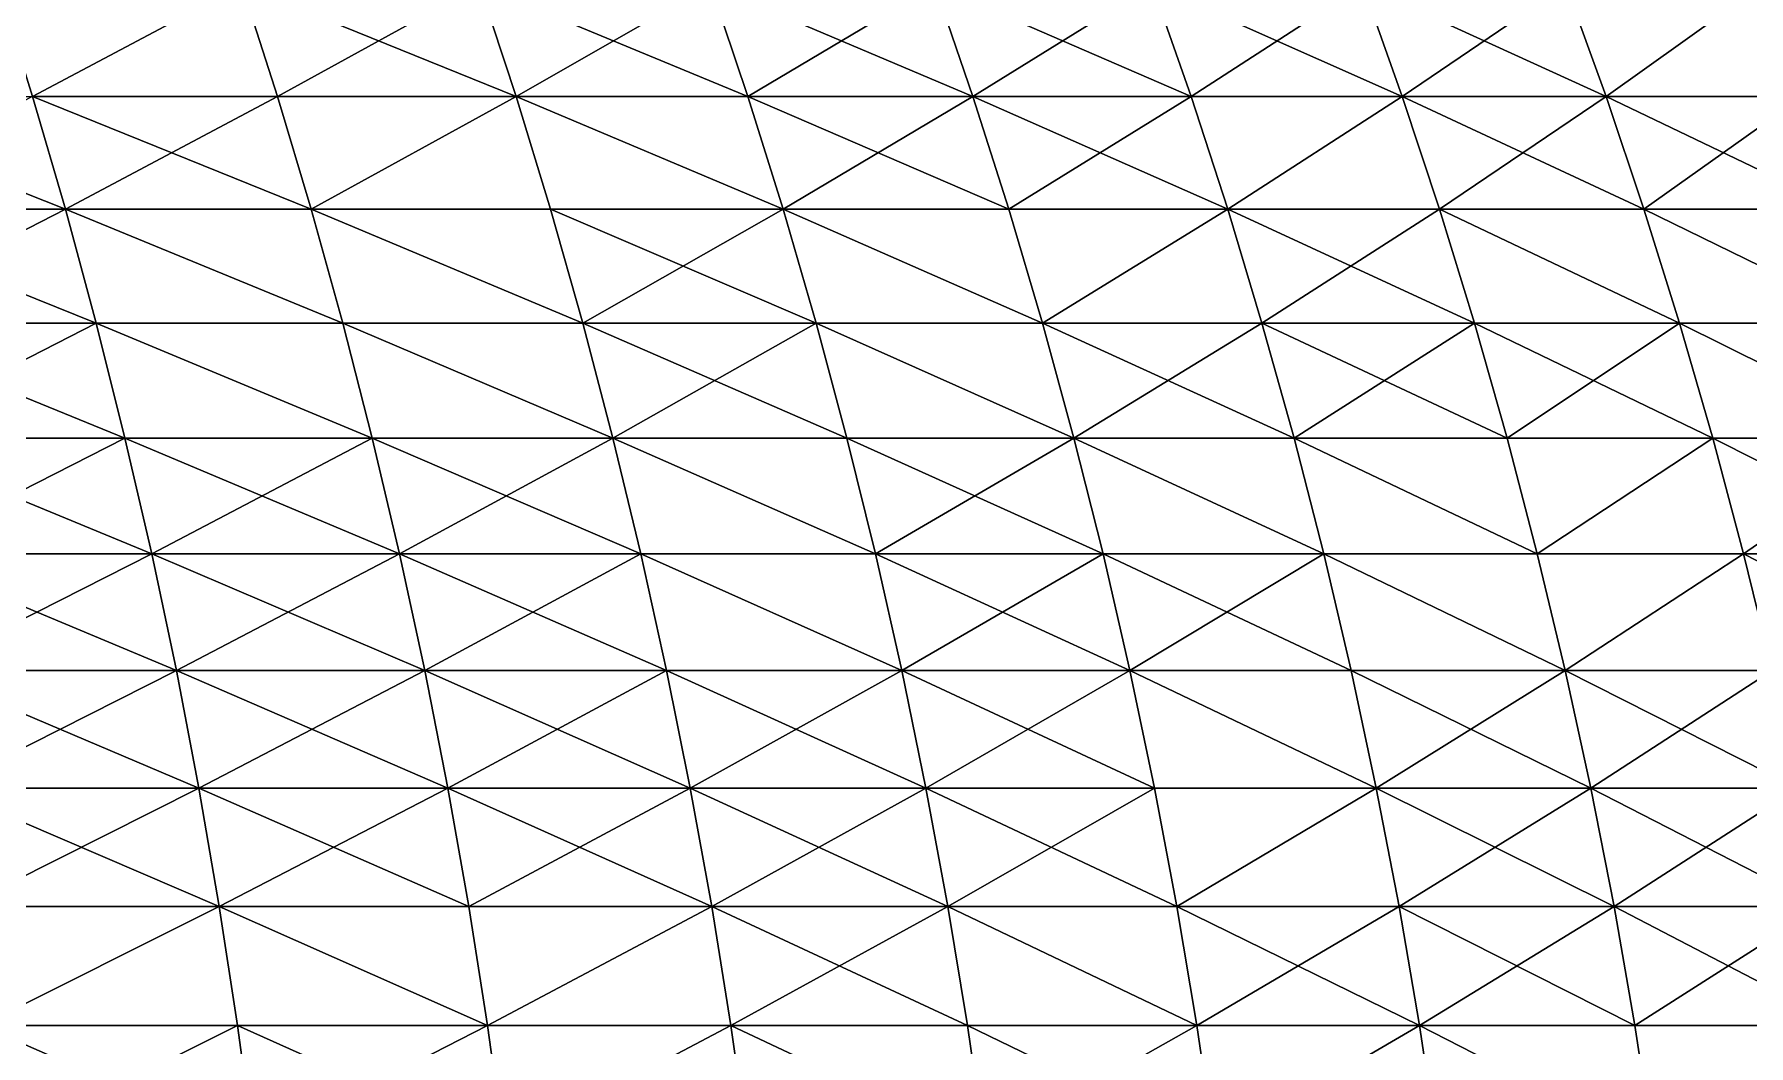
# Model space of a CAD drawing. Header units: millimetres. Extents: x -3250 to 6200, y -3250 to 3250.
# Drawn here: x 5473.4 to 5754.5, y 155.2 to 321 of the extents above; entities that cross this region are included whole.
import ezdxf

# ---------------------------------------------------------------- set-up
doc = ezdxf.new("R2010")
doc.units = ezdxf.units.MM
doc.header["$MEASUREMENT"] = 0
doc.layers.add('MESH_3D', color=2, linetype='CONTINUOUS')

msp = doc.modelspace()

# ---------------------------------------------------------------- linework, layer by layer
at = {"layer": 'MESH_3D'}
for points in [[(5467.4, 329.03, 1173.66), (5507.43, 329.03, 1215.74), (5473.11, 310.75, 1168.09)], [(5507.43, 329.03, 25484.26), (5467.4, 329.03, 25526.34), (5473.11, 310.75, 25531.91)], [(5473.11, 310.75, 1168.09), (5507.43, 329.03, 1215.74), (5513.27, 310.75, 1210.31)], [(5507.43, 329.03, 25484.26), (5473.11, 310.75, 25531.91), (5513.27, 310.75, 25489.69)], [(5507.43, 329.03, 1215.74), (5546.39, 329.03, 1258.8), (5552.37, 310.75, 1253.52)], [(5507.43, 329.03, 1215.74), (5552.37, 310.75, 1253.52), (5513.27, 310.75, 1210.31)], [(5546.39, 329.03, 25441.2), (5507.43, 329.03, 25484.26), (5513.27, 310.75, 25489.69)], [(5546.39, 329.03, 25441.2), (5513.27, 310.75, 25489.69), (5552.37, 310.75, 25446.48)], [(5546.39, 329.03, 1258.8), (5584.27, 329.03, 1302.82), (5590.38, 310.75, 1297.69)], [(5546.39, 329.03, 1258.8), (5590.38, 310.75, 1297.69), (5552.37, 310.75, 1253.52)], [(5584.27, 329.03, 25397.18), (5546.39, 329.03, 25441.2), (5552.37, 310.75, 25446.48)], [(5584.27, 329.03, 25397.18), (5552.37, 310.75, 25446.48), (5590.38, 310.75, 25402.31)], [(5584.27, 329.03, 1302.82), (5621.05, 329.03, 1347.76), (5627.28, 310.75, 1342.79)], [(5584.27, 329.03, 1302.82), (5627.28, 310.75, 1342.79), (5590.38, 310.75, 1297.69)], [(5621.05, 329.03, 25352.24), (5584.27, 329.03, 25397.18), (5590.38, 310.75, 25402.31)], [(5621.05, 329.03, 25352.24), (5590.38, 310.75, 25402.31), (5627.28, 310.75, 25357.21)], [(5621.05, 329.03, 1347.76), (5663.04, 310.75, 1388.8), (5627.28, 310.75, 1342.79)], [(5621.05, 329.03, 1347.76), (5656.68, 329.03, 1393.62), (5663.04, 310.75, 1388.8)], [(5656.68, 329.03, 25306.38), (5621.05, 329.03, 25352.24), (5627.28, 310.75, 25357.21)], [(5656.68, 329.03, 25306.38), (5627.28, 310.75, 25357.21), (5663.04, 310.75, 25311.2)], [(5656.68, 329.03, 1393.62), (5691.17, 329.03, 1440.34), (5697.65, 310.75, 1435.69)], [(5656.68, 329.03, 1393.62), (5697.65, 310.75, 1435.69), (5663.04, 310.75, 1388.8)], [(5691.17, 329.03, 25259.66), (5656.68, 329.03, 25306.38), (5663.04, 310.75, 25311.2)], [(5691.17, 329.03, 25259.66), (5663.04, 310.75, 25311.2), (5697.65, 310.75, 25264.31)], [(5691.17, 329.03, 1440.34), (5731.07, 310.75, 1483.42), (5697.65, 310.75, 1435.69)], [(5691.17, 329.03, 1440.34), (5724.48, 329.03, 1487.91), (5731.07, 310.75, 1483.42)], [(5724.48, 329.03, 25212.09), (5691.17, 329.03, 25259.66), (5697.65, 310.75, 25264.31)], [(5724.48, 329.03, 25212.09), (5697.65, 310.75, 25264.31), (5731.07, 310.75, 25216.58)], [(5724.48, 329.03, 1487.91), (5756.59, 329.03, 1536.3), (5731.07, 310.75, 1483.42)], [(5756.59, 329.03, 25163.7), (5724.48, 329.03, 25212.09), (5731.07, 310.75, 25216.58)], [(5731.07, 310.75, 1483.42), (5756.59, 329.03, 1536.3), (5763.29, 310.75, 1531.97)], [(5756.59, 329.03, 25163.7), (5731.07, 310.75, 25216.58), (5763.29, 310.75, 25168.03)], [(5431.91, 310.75, 1126.89), (5473.11, 310.75, 1168.09), (5478.49, 292.27, 1162.84)], [(5431.91, 310.75, 1126.89), (5478.49, 292.27, 1162.84), (5437.16, 292.27, 1121.51)], [(5473.11, 310.75, 25531.91), (5437.16, 292.27, 25578.49), (5478.49, 292.27, 25537.16)], [(5473.11, 310.75, 1168.09), (5518.79, 292.27, 1205.2), (5478.49, 292.27, 1162.84)], [(5473.11, 310.75, 1168.09), (5513.27, 310.75, 1210.31), (5518.79, 292.27, 1205.2)], [(5513.27, 310.75, 25489.69), (5473.11, 310.75, 25531.91), (5478.49, 292.27, 25537.16)], [(5513.27, 310.75, 25489.69), (5478.49, 292.27, 25537.16), (5518.79, 292.27, 25494.8)], [(5513.27, 310.75, 1210.31), (5552.37, 310.75, 1253.52), (5518.79, 292.27, 1205.2)], [(5552.37, 310.75, 25446.48), (5513.27, 310.75, 25489.69), (5518.79, 292.27, 25494.8)], [(5518.79, 292.27, 1205.2), (5552.37, 310.75, 1253.52), (5558.01, 292.27, 1248.55)], [(5552.37, 310.75, 25446.48), (5518.79, 292.27, 25494.8), (5558.01, 292.27, 25451.45)], [(5552.37, 310.75, 1253.52), (5596.14, 292.27, 1292.86), (5558.01, 292.27, 1248.55)], [(5552.37, 310.75, 1253.52), (5590.38, 310.75, 1297.69), (5596.14, 292.27, 1292.86)], [(5596.14, 292.27, 25407.14), (5552.37, 310.75, 25446.48), (5558.01, 292.27, 25451.45)], [(5590.38, 310.75, 25402.31), (5552.37, 310.75, 25446.48), (5596.14, 292.27, 25407.14)], [(5590.38, 310.75, 1297.69), (5627.28, 310.75, 1342.79), (5633.16, 292.27, 1338.1)], [(5590.38, 310.75, 1297.69), (5633.16, 292.27, 1338.1), (5596.14, 292.27, 1292.86)], [(5627.28, 310.75, 25357.21), (5590.38, 310.75, 25402.31), (5596.14, 292.27, 25407.14)], [(5627.28, 310.75, 25357.21), (5596.14, 292.27, 25407.14), (5633.16, 292.27, 25361.9)], [(5627.28, 310.75, 1342.79), (5669.04, 292.27, 1384.26), (5633.16, 292.27, 1338.1)], [(5627.28, 310.75, 1342.79), (5663.04, 310.75, 1388.8), (5669.04, 292.27, 1384.26)], [(5663.04, 310.75, 25311.2), (5627.28, 310.75, 25357.21), (5633.16, 292.27, 25361.9)], [(5663.04, 310.75, 25311.2), (5633.16, 292.27, 25361.9), (5669.04, 292.27, 25315.74)], [(5663.04, 310.75, 1388.8), (5697.65, 310.75, 1435.69), (5669.04, 292.27, 1384.26)], [(5697.65, 310.75, 25264.31), (5663.04, 310.75, 25311.2), (5669.04, 292.27, 25315.74)], [(5669.04, 292.27, 1384.26), (5697.65, 310.75, 1435.69), (5703.75, 292.27, 1431.3)], [(5697.65, 310.75, 25264.31), (5669.04, 292.27, 25315.74), (5703.75, 292.27, 25268.7)], [(5697.65, 310.75, 1435.69), (5737.28, 292.27, 1479.18), (5703.75, 292.27, 1431.3)], [(5697.65, 310.75, 1435.69), (5731.07, 310.75, 1483.42), (5737.28, 292.27, 1479.18)], [(5731.07, 310.75, 25216.58), (5697.65, 310.75, 25264.31), (5703.75, 292.27, 25268.7)], [(5731.07, 310.75, 25216.58), (5703.75, 292.27, 25268.7), (5737.28, 292.27, 25220.82)], [(5731.07, 310.75, 1483.42), (5769.61, 292.27, 1527.89), (5737.28, 292.27, 1479.18)], [(5731.07, 310.75, 1483.42), (5763.29, 310.75, 1531.97), (5769.61, 292.27, 1527.89)], [(5763.29, 310.75, 25168.03), (5731.07, 310.75, 25216.58), (5737.28, 292.27, 25220.82)], [(5763.29, 310.75, 25168.03), (5737.28, 292.27, 25220.82), (5769.61, 292.27, 25172.11)], [(5437.16, 292.27, 1121.51), (5478.49, 292.27, 1162.84), (5483.54, 273.62, 1157.92)], [(5437.16, 292.27, 1121.51), (5483.54, 273.62, 1157.92), (5442.08, 273.62, 1116.46)], [(5478.49, 292.27, 25537.16), (5437.16, 292.27, 25578.49), (5442.08, 273.62, 25583.54)], [(5478.49, 292.27, 25537.16), (5442.08, 273.62, 25583.54), (5483.54, 273.62, 25542.08)], [(5478.49, 292.27, 1162.84), (5518.79, 292.27, 1205.2), (5523.96, 273.62, 1200.4)], [(5478.49, 292.27, 1162.84), (5523.96, 273.62, 1200.4), (5483.54, 273.62, 1157.92)], [(5523.96, 273.62, 25499.6), (5478.49, 292.27, 25537.16), (5483.54, 273.62, 25542.08)], [(5518.79, 292.27, 25494.8), (5478.49, 292.27, 25537.16), (5523.96, 273.62, 25499.6)], [(5518.79, 292.27, 1205.2), (5563.3, 273.62, 1243.88), (5523.96, 273.62, 1200.4)], [(5518.79, 292.27, 1205.2), (5558.01, 292.27, 1248.55), (5563.3, 273.62, 1243.88)], [(5563.3, 273.62, 25456.12), (5518.79, 292.27, 25494.8), (5523.96, 273.62, 25499.6)], [(5558.01, 292.27, 25451.45), (5518.79, 292.27, 25494.8), (5563.3, 273.62, 25456.12)], [(5558.01, 292.27, 1248.55), (5601.55, 273.62, 1288.32), (5563.3, 273.62, 1243.88)], [(5558.01, 292.27, 1248.55), (5596.14, 292.27, 1292.86), (5601.55, 273.62, 1288.32)], [(5596.14, 292.27, 25407.14), (5558.01, 292.27, 25451.45), (5563.3, 273.62, 25456.12)], [(5596.14, 292.27, 25407.14), (5563.3, 273.62, 25456.12), (5601.55, 273.62, 25411.68)], [(5596.14, 292.27, 1292.86), (5633.16, 292.27, 1338.1), (5638.68, 273.62, 1333.71)], [(5596.14, 292.27, 1292.86), (5638.68, 273.62, 1333.71), (5601.55, 273.62, 1288.32)], [(5638.68, 273.62, 25366.29), (5596.14, 292.27, 25407.14), (5601.55, 273.62, 25411.68)], [(5633.16, 292.27, 25361.9), (5596.14, 292.27, 25407.14), (5638.68, 273.62, 25366.29)], [(5633.16, 292.27, 1338.1), (5669.04, 292.27, 1384.26), (5638.68, 273.62, 1333.71)], [(5669.04, 292.27, 25315.74), (5633.16, 292.27, 25361.9), (5638.68, 273.62, 25366.29)], [(5638.68, 273.62, 1333.71), (5669.04, 292.27, 1384.26), (5674.66, 273.62, 1380)], [(5669.04, 292.27, 25315.74), (5638.68, 273.62, 25366.29), (5674.66, 273.62, 25320)], [(5669.04, 292.27, 1384.26), (5703.75, 292.27, 1431.3), (5709.48, 273.62, 1427.18)], [(5669.04, 292.27, 1384.26), (5709.48, 273.62, 1427.18), (5674.66, 273.62, 1380)], [(5703.75, 292.27, 25268.7), (5669.04, 292.27, 25315.74), (5674.66, 273.62, 25320)], [(5703.75, 292.27, 25268.7), (5674.66, 273.62, 25320), (5709.48, 273.62, 25272.82)], [(5703.75, 292.27, 1431.3), (5743.11, 273.62, 1475.21), (5709.48, 273.62, 1427.18)], [(5703.75, 292.27, 1431.3), (5737.28, 292.27, 1479.18), (5743.11, 273.62, 1475.21)], [(5743.11, 273.62, 25224.79), (5703.75, 292.27, 25268.7), (5709.48, 273.62, 25272.82)], [(5737.28, 292.27, 25220.82), (5703.75, 292.27, 25268.7), (5743.11, 273.62, 25224.79)], [(5737.28, 292.27, 1479.18), (5769.61, 292.27, 1527.89), (5775.53, 273.62, 1524.06)], [(5737.28, 292.27, 1479.18), (5775.53, 273.62, 1524.06), (5743.11, 273.62, 1475.21)], [(5775.53, 273.62, 25175.94), (5737.28, 292.27, 25220.82), (5743.11, 273.62, 25224.79)], [(5769.61, 292.27, 25172.11), (5737.28, 292.27, 25220.82), (5775.53, 273.62, 25175.94)], [(5442.08, 273.62, 1116.46), (5483.54, 273.62, 1157.92), (5488.26, 254.79, 1153.32)], [(5442.08, 273.62, 1116.46), (5488.26, 254.79, 1153.32), (5446.68, 254.79, 1111.74)], [(5483.54, 273.62, 25542.08), (5442.08, 273.62, 25583.54), (5446.68, 254.79, 25588.26)], [(5483.54, 273.62, 25542.08), (5446.68, 254.79, 25588.26), (5488.26, 254.79, 25546.68)], [(5483.54, 273.62, 1157.92), (5528.79, 254.79, 1195.92), (5488.26, 254.79, 1153.32)], [(5483.54, 273.62, 1157.92), (5523.96, 273.62, 1200.4), (5528.79, 254.79, 1195.92)], [(5528.79, 254.79, 25504.08), (5483.54, 273.62, 25542.08), (5488.26, 254.79, 25546.68)], [(5523.96, 273.62, 25499.6), (5483.54, 273.62, 25542.08), (5528.79, 254.79, 25504.08)], [(5523.96, 273.62, 1200.4), (5563.3, 273.62, 1243.88), (5568.24, 254.79, 1239.52)], [(5523.96, 273.62, 1200.4), (5568.24, 254.79, 1239.52), (5528.79, 254.79, 1195.92)], [(5568.24, 254.79, 25460.48), (5523.96, 273.62, 25499.6), (5528.79, 254.79, 25504.08)], [(5563.3, 273.62, 25456.12), (5523.96, 273.62, 25499.6), (5568.24, 254.79, 25460.48)], [(5563.3, 273.62, 1243.88), (5606.59, 254.79, 1284.09), (5568.24, 254.79, 1239.52)], [(5563.3, 273.62, 1243.88), (5601.55, 273.62, 1288.32), (5606.59, 254.79, 1284.09)], [(5601.55, 273.62, 25411.68), (5563.3, 273.62, 25456.12), (5568.24, 254.79, 25460.48)], [(5601.55, 273.62, 25411.68), (5568.24, 254.79, 25460.48), (5606.59, 254.79, 25415.91)], [(5601.55, 273.62, 1288.32), (5638.68, 273.62, 1333.71), (5643.83, 254.79, 1329.6)], [(5601.55, 273.62, 1288.32), (5643.83, 254.79, 1329.6), (5606.59, 254.79, 1284.09)], [(5643.83, 254.79, 25370.4), (5601.55, 273.62, 25411.68), (5606.59, 254.79, 25415.91)], [(5638.68, 273.62, 25366.29), (5601.55, 273.62, 25411.68), (5643.83, 254.79, 25370.4)], [(5638.68, 273.62, 1333.71), (5674.66, 273.62, 1380), (5679.91, 254.79, 1376.02)], [(5638.68, 273.62, 1333.71), (5679.91, 254.79, 1376.02), (5643.83, 254.79, 1329.6)], [(5674.66, 273.62, 25320), (5638.68, 273.62, 25366.29), (5643.83, 254.79, 25370.4)], [(5674.66, 273.62, 25320), (5643.83, 254.79, 25370.4), (5679.91, 254.79, 25323.98)], [(5674.66, 273.62, 1380), (5714.83, 254.79, 1423.33), (5679.91, 254.79, 1376.02)], [(5674.66, 273.62, 1380), (5709.48, 273.62, 1427.18), (5714.83, 254.79, 1423.33)], [(5709.48, 273.62, 25272.82), (5674.66, 273.62, 25320), (5679.91, 254.79, 25323.98)], [(5709.48, 273.62, 25272.82), (5679.91, 254.79, 25323.98), (5714.83, 254.79, 25276.67)], [(5709.48, 273.62, 1427.18), (5748.55, 254.79, 1471.5), (5714.83, 254.79, 1423.33)], [(5709.48, 273.62, 1427.18), (5743.11, 273.62, 1475.21), (5748.55, 254.79, 1471.5)], [(5743.11, 273.62, 25224.79), (5709.48, 273.62, 25272.82), (5714.83, 254.79, 25276.67)], [(5743.11, 273.62, 25224.79), (5714.83, 254.79, 25276.67), (5748.55, 254.79, 25228.5)], [(5743.11, 273.62, 1475.21), (5781.07, 254.79, 1520.49), (5748.55, 254.79, 1471.5)], [(5743.11, 273.62, 1475.21), (5775.53, 273.62, 1524.06), (5781.07, 254.79, 1520.49)], [(5781.07, 254.79, 25179.51), (5743.11, 273.62, 25224.79), (5748.55, 254.79, 25228.5)], [(5775.53, 273.62, 25175.94), (5743.11, 273.62, 25224.79), (5781.07, 254.79, 25179.51)], [(5446.68, 254.79, 1111.74), (5492.64, 235.8, 1149.05), (5450.95, 235.8, 1107.36)], [(5446.68, 254.79, 1111.74), (5488.26, 254.79, 1153.32), (5492.64, 235.8, 1149.05)], [(5488.26, 254.79, 25546.68), (5446.68, 254.79, 25588.26), (5450.95, 235.8, 25592.64)], [(5488.26, 254.79, 25546.68), (5450.95, 235.8, 25592.64), (5492.64, 235.8, 25550.95)], [(5488.26, 254.79, 1153.32), (5533.27, 235.8, 1191.76), (5492.64, 235.8, 1149.05)], [(5488.26, 254.79, 1153.32), (5528.79, 254.79, 1195.92), (5533.27, 235.8, 1191.76)], [(5528.79, 254.79, 25504.08), (5488.26, 254.79, 25546.68), (5492.64, 235.8, 25550.95)], [(5528.79, 254.79, 25504.08), (5492.64, 235.8, 25550.95), (5533.27, 235.8, 25508.24)], [(5528.79, 254.79, 1195.92), (5572.83, 235.8, 1235.47), (5533.27, 235.8, 1191.76)], [(5528.79, 254.79, 1195.92), (5568.24, 254.79, 1239.52), (5572.83, 235.8, 1235.47)], [(5568.24, 254.79, 25460.48), (5528.79, 254.79, 25504.08), (5533.27, 235.8, 25508.24)], [(5568.24, 254.79, 25460.48), (5533.27, 235.8, 25508.24), (5572.83, 235.8, 25464.53)], [(5568.24, 254.79, 1239.52), (5606.59, 254.79, 1284.09), (5611.28, 235.8, 1280.16)], [(5568.24, 254.79, 1239.52), (5611.28, 235.8, 1280.16), (5572.83, 235.8, 1235.47)], [(5611.28, 235.8, 25419.84), (5568.24, 254.79, 25460.48), (5572.83, 235.8, 25464.53)], [(5606.59, 254.79, 25415.91), (5568.24, 254.79, 25460.48), (5611.28, 235.8, 25419.84)], [(5606.59, 254.79, 1284.09), (5648.61, 235.8, 1325.78), (5611.28, 235.8, 1280.16)], [(5606.59, 254.79, 1284.09), (5643.83, 254.79, 1329.6), (5648.61, 235.8, 1325.78)], [(5643.83, 254.79, 25370.4), (5606.59, 254.79, 25415.91), (5611.28, 235.8, 25419.84)], [(5643.83, 254.79, 25370.4), (5611.28, 235.8, 25419.84), (5648.61, 235.8, 25374.22)], [(5643.83, 254.79, 1329.6), (5684.79, 235.8, 1372.33), (5648.61, 235.8, 1325.78)], [(5643.83, 254.79, 1329.6), (5679.91, 254.79, 1376.02), (5684.79, 235.8, 1372.33)], [(5684.79, 235.8, 25327.67), (5643.83, 254.79, 25370.4), (5648.61, 235.8, 25374.22)], [(5679.91, 254.79, 25323.98), (5643.83, 254.79, 25370.4), (5684.79, 235.8, 25327.67)], [(5679.91, 254.79, 1376.02), (5714.83, 254.79, 1423.33), (5719.79, 235.8, 1419.76)], [(5679.91, 254.79, 1376.02), (5719.79, 235.8, 1419.76), (5684.79, 235.8, 1372.33)], [(5719.79, 235.8, 25280.24), (5679.91, 254.79, 25323.98), (5684.79, 235.8, 25327.67)], [(5714.83, 254.79, 25276.67), (5679.91, 254.79, 25323.98), (5719.79, 235.8, 25280.24)], [(5714.83, 254.79, 1423.33), (5748.55, 254.79, 1471.5), (5719.79, 235.8, 1419.76)], [(5748.55, 254.79, 25228.5), (5714.83, 254.79, 25276.67), (5719.79, 235.8, 25280.24)], [(5719.79, 235.8, 1419.76), (5748.55, 254.79, 1471.5), (5753.61, 235.8, 1468.05)], [(5748.55, 254.79, 25228.5), (5719.79, 235.8, 25280.24), (5753.61, 235.8, 25231.95)], [(5748.55, 254.79, 1471.5), (5781.07, 254.79, 1520.49), (5786.21, 235.8, 1517.17)], [(5748.55, 254.79, 1471.5), (5786.21, 235.8, 1517.17), (5753.61, 235.8, 1468.05)], [(5781.07, 254.79, 25179.51), (5748.55, 254.79, 25228.5), (5753.61, 235.8, 25231.95)], [(5781.07, 254.79, 25179.51), (5753.61, 235.8, 25231.95), (5786.21, 235.8, 25182.83)], [(5450.95, 235.8, 1107.36), (5496.68, 216.67, 1145.11), (5454.89, 216.67, 1103.32)], [(5450.95, 235.8, 1107.36), (5492.64, 235.8, 1149.05), (5496.68, 216.67, 1145.11)], [(5492.64, 235.8, 25550.95), (5450.95, 235.8, 25592.64), (5454.89, 216.67, 25596.68)], [(5492.64, 235.8, 25550.95), (5454.89, 216.67, 25596.68), (5496.68, 216.67, 25554.89)], [(5492.64, 235.8, 1149.05), (5537.41, 216.67, 1187.92), (5496.68, 216.67, 1145.11)], [(5492.64, 235.8, 1149.05), (5533.27, 235.8, 1191.76), (5537.41, 216.67, 1187.92)], [(5533.27, 235.8, 25508.24), (5492.64, 235.8, 25550.95), (5496.68, 216.67, 25554.89)], [(5533.27, 235.8, 25508.24), (5496.68, 216.67, 25554.89), (5537.41, 216.67, 25512.08)], [(5533.27, 235.8, 1191.76), (5572.83, 235.8, 1235.47), (5577.06, 216.67, 1231.74)], [(5533.27, 235.8, 1191.76), (5577.06, 216.67, 1231.74), (5537.41, 216.67, 1187.92)], [(5572.83, 235.8, 25464.53), (5533.27, 235.8, 25508.24), (5537.41, 216.67, 25512.08)], [(5572.83, 235.8, 25464.53), (5537.41, 216.67, 25512.08), (5577.06, 216.67, 25468.26)], [(5572.83, 235.8, 1235.47), (5615.6, 216.67, 1276.53), (5577.06, 216.67, 1231.74)], [(5572.83, 235.8, 1235.47), (5611.28, 235.8, 1280.16), (5615.6, 216.67, 1276.53)], [(5615.6, 216.67, 25423.47), (5572.83, 235.8, 25464.53), (5577.06, 216.67, 25468.26)], [(5611.28, 235.8, 25419.84), (5572.83, 235.8, 25464.53), (5615.6, 216.67, 25423.47)], [(5611.28, 235.8, 1280.16), (5653.02, 216.67, 1322.27), (5615.6, 216.67, 1276.53)], [(5611.28, 235.8, 1280.16), (5648.61, 235.8, 1325.78), (5653.02, 216.67, 1322.27)], [(5648.61, 235.8, 25374.22), (5611.28, 235.8, 25419.84), (5615.6, 216.67, 25423.47)], [(5648.61, 235.8, 25374.22), (5615.6, 216.67, 25423.47), (5653.02, 216.67, 25377.73)], [(5648.61, 235.8, 1325.78), (5689.28, 216.67, 1368.92), (5653.02, 216.67, 1322.27)], [(5648.61, 235.8, 1325.78), (5684.79, 235.8, 1372.33), (5689.28, 216.67, 1368.92)], [(5684.79, 235.8, 25327.67), (5648.61, 235.8, 25374.22), (5653.02, 216.67, 25377.73)], [(5684.79, 235.8, 25327.67), (5653.02, 216.67, 25377.73), (5689.28, 216.67, 25331.08)], [(5684.79, 235.8, 1372.33), (5719.79, 235.8, 1419.76), (5724.37, 216.67, 1416.47)], [(5684.79, 235.8, 1372.33), (5724.37, 216.67, 1416.47), (5689.28, 216.67, 1368.92)], [(5724.37, 216.67, 25283.53), (5684.79, 235.8, 25327.67), (5689.28, 216.67, 25331.08)], [(5719.79, 235.8, 25280.24), (5684.79, 235.8, 25327.67), (5724.37, 216.67, 25283.53)], [(5719.79, 235.8, 1419.76), (5753.61, 235.8, 1468.05), (5724.37, 216.67, 1416.47)], [(5753.61, 235.8, 25231.95), (5719.79, 235.8, 25280.24), (5724.37, 216.67, 25283.53)], [(5724.37, 216.67, 1416.47), (5753.61, 235.8, 1468.05), (5758.27, 216.67, 1464.88)], [(5753.61, 235.8, 25231.95), (5724.37, 216.67, 25283.53), (5758.27, 216.67, 25235.12)], [(5753.61, 235.8, 1468.05), (5790.94, 216.67, 1514.11), (5758.27, 216.67, 1464.88)], [(5753.61, 235.8, 1468.05), (5786.21, 235.8, 1517.17), (5790.94, 216.67, 1514.11)], [(5786.21, 235.8, 25182.83), (5753.61, 235.8, 25231.95), (5758.27, 216.67, 25235.12)], [(5454.89, 216.67, 1103.32), (5496.68, 216.67, 1145.11), (5500.37, 197.41, 1141.5)], [(5454.89, 216.67, 1103.32), (5500.37, 197.41, 1141.5), (5458.5, 197.41, 1099.63)], [(5496.68, 216.67, 25554.89), (5454.89, 216.67, 25596.68), (5458.5, 197.41, 25600.37)], [(5496.68, 216.67, 25554.89), (5458.5, 197.41, 25600.37), (5500.37, 197.41, 25558.5)], [(5496.68, 216.67, 1145.11), (5537.41, 216.67, 1187.92), (5541.19, 197.41, 1184.41)], [(5496.68, 216.67, 1145.11), (5541.19, 197.41, 1184.41), (5500.37, 197.41, 1141.5)], [(5537.41, 216.67, 25512.08), (5496.68, 216.67, 25554.89), (5500.37, 197.41, 25558.5)], [(5537.41, 216.67, 25512.08), (5500.37, 197.41, 25558.5), (5541.19, 197.41, 25515.59)], [(5537.41, 216.67, 1187.92), (5577.06, 216.67, 1231.74), (5580.93, 197.41, 1228.32)], [(5537.41, 216.67, 1187.92), (5580.93, 197.41, 1228.32), (5541.19, 197.41, 1184.41)], [(5577.06, 216.67, 25468.26), (5537.41, 216.67, 25512.08), (5541.19, 197.41, 25515.59)], [(5577.06, 216.67, 25468.26), (5541.19, 197.41, 25515.59), (5580.93, 197.41, 25471.68)], [(5577.06, 216.67, 1231.74), (5615.6, 216.67, 1276.53), (5619.56, 197.41, 1273.21)], [(5577.06, 216.67, 1231.74), (5619.56, 197.41, 1273.21), (5580.93, 197.41, 1228.32)], [(5615.6, 216.67, 25423.47), (5577.06, 216.67, 25468.26), (5580.93, 197.41, 25471.68)], [(5615.6, 216.67, 25423.47), (5580.93, 197.41, 25471.68), (5619.56, 197.41, 25426.79)], [(5615.6, 216.67, 1276.53), (5657.05, 197.41, 1319.05), (5619.56, 197.41, 1273.21)], [(5615.6, 216.67, 1276.53), (5653.02, 216.67, 1322.27), (5657.05, 197.41, 1319.05)], [(5653.02, 216.67, 25377.73), (5615.6, 216.67, 25423.47), (5619.56, 197.41, 25426.79)], [(5653.02, 216.67, 25377.73), (5619.56, 197.41, 25426.79), (5657.05, 197.41, 25380.95)], [(5653.02, 216.67, 1322.27), (5689.28, 216.67, 1368.92), (5693.4, 197.41, 1365.81)], [(5653.02, 216.67, 1322.27), (5693.4, 197.41, 1365.81), (5657.05, 197.41, 1319.05)], [(5693.4, 197.41, 25334.19), (5653.02, 216.67, 25377.73), (5657.05, 197.41, 25380.95)], [(5689.28, 216.67, 25331.08), (5653.02, 216.67, 25377.73), (5693.4, 197.41, 25334.19)], [(5689.28, 216.67, 1368.92), (5728.57, 197.41, 1413.46), (5693.4, 197.41, 1365.81)], [(5689.28, 216.67, 1368.92), (5724.37, 216.67, 1416.47), (5728.57, 197.41, 1413.46)], [(5724.37, 216.67, 25283.53), (5689.28, 216.67, 25331.08), (5693.4, 197.41, 25334.19)], [(5724.37, 216.67, 25283.53), (5693.4, 197.41, 25334.19), (5728.57, 197.41, 25286.54)], [(5724.37, 216.67, 1416.47), (5758.27, 216.67, 1464.88), (5762.53, 197.41, 1461.97)], [(5724.37, 216.67, 1416.47), (5762.53, 197.41, 1461.97), (5728.57, 197.41, 1413.46)], [(5758.27, 216.67, 25235.12), (5724.37, 216.67, 25283.53), (5728.57, 197.41, 25286.54)], [(5758.27, 216.67, 25235.12), (5728.57, 197.41, 25286.54), (5762.53, 197.41, 25238.03)], [(5458.5, 197.41, 1099.63), (5500.37, 197.41, 1141.5), (5503.72, 178.02, 1138.24)], [(5458.5, 197.41, 1099.63), (5503.72, 178.02, 1138.24), (5461.76, 178.02, 1096.28)], [(5500.37, 197.41, 25558.5), (5458.5, 197.41, 25600.37), (5461.76, 178.02, 25603.72)], [(5500.37, 197.41, 25558.5), (5461.76, 178.02, 25603.72), (5503.72, 178.02, 25561.76)], [(5500.37, 197.41, 1141.5), (5541.19, 197.41, 1184.41), (5544.62, 178.02, 1181.23)], [(5500.37, 197.41, 1141.5), (5544.62, 178.02, 1181.23), (5503.72, 178.02, 1138.24)], [(5541.19, 197.41, 25515.59), (5500.37, 197.41, 25558.5), (5503.72, 178.02, 25561.76)], [(5541.19, 197.41, 25515.59), (5503.72, 178.02, 25561.76), (5544.62, 178.02, 25518.77)], [(5541.19, 197.41, 1184.41), (5584.44, 178.02, 1225.23), (5544.62, 178.02, 1181.23)], [(5541.19, 197.41, 1184.41), (5580.93, 197.41, 1228.32), (5584.44, 178.02, 1225.23)], [(5580.93, 197.41, 25471.68), (5541.19, 197.41, 25515.59), (5544.62, 178.02, 25518.77)], [(5580.93, 197.41, 25471.68), (5544.62, 178.02, 25518.77), (5584.44, 178.02, 25474.77)], [(5580.93, 197.41, 1228.32), (5623.14, 178.02, 1270.2), (5584.44, 178.02, 1225.23)], [(5580.93, 197.41, 1228.32), (5619.56, 197.41, 1273.21), (5623.14, 178.02, 1270.2)], [(5619.56, 197.41, 25426.79), (5580.93, 197.41, 25471.68), (5584.44, 178.02, 25474.77)], [(5619.56, 197.41, 25426.79), (5584.44, 178.02, 25474.77), (5623.14, 178.02, 25429.8)], [(5619.56, 197.41, 1273.21), (5660.71, 178.02, 1316.13), (5623.14, 178.02, 1270.2)], [(5619.56, 197.41, 1273.21), (5657.05, 197.41, 1319.05), (5660.71, 178.02, 1316.13)], [(5657.05, 197.41, 25380.95), (5619.56, 197.41, 25426.79), (5623.14, 178.02, 25429.8)], [(5657.05, 197.41, 25380.95), (5623.14, 178.02, 25429.8), (5660.71, 178.02, 25383.87)], [(5657.05, 197.41, 1319.05), (5693.4, 197.41, 1365.81), (5660.71, 178.02, 1316.13)], [(5693.4, 197.41, 25334.19), (5657.05, 197.41, 25380.95), (5660.71, 178.02, 25383.87)], [(5660.71, 178.02, 1316.13), (5693.4, 197.41, 1365.81), (5697.13, 178.02, 1362.98)], [(5693.4, 197.41, 25334.19), (5660.71, 178.02, 25383.87), (5697.13, 178.02, 25337.02)], [(5693.4, 197.41, 1365.81), (5728.57, 197.41, 1413.46), (5732.37, 178.02, 1410.72)], [(5693.4, 197.41, 1365.81), (5732.37, 178.02, 1410.72), (5697.13, 178.02, 1362.98)], [(5728.57, 197.41, 25286.54), (5693.4, 197.41, 25334.19), (5697.13, 178.02, 25337.02)], [(5728.57, 197.41, 25286.54), (5697.13, 178.02, 25337.02), (5732.37, 178.02, 25289.28)], [(5728.57, 197.41, 1413.46), (5766.4, 178.02, 1459.33), (5732.37, 178.02, 1410.72)], [(5728.57, 197.41, 1413.46), (5762.53, 197.41, 1461.97), (5766.4, 178.02, 1459.33)], [(5762.53, 197.41, 25238.03), (5728.57, 197.41, 25286.54), (5732.37, 178.02, 25289.28)], [(5762.53, 197.41, 25238.03), (5732.37, 178.02, 25289.28), (5766.4, 178.02, 25240.67)], [(5461.76, 178.02, 1096.28), (5503.72, 178.02, 1138.24), (5464.69, 158.52, 1093.27)], [(5503.72, 178.02, 25561.76), (5461.76, 178.02, 25603.72), (5464.69, 158.52, 25606.73)], [(5464.69, 158.52, 1093.27), (5503.72, 178.02, 1138.24), (5506.73, 158.52, 1135.31)], [(5503.72, 178.02, 25561.76), (5464.69, 158.52, 25606.73), (5506.73, 158.52, 25564.69)], [(5503.72, 178.02, 1138.24), (5544.62, 178.02, 1181.23), (5547.7, 158.52, 1178.37)], [(5503.72, 178.02, 1138.24), (5547.7, 158.52, 1178.37), (5506.73, 158.52, 1135.31)], [(5547.7, 158.52, 25521.63), (5503.72, 178.02, 25561.76), (5506.73, 158.52, 25564.69)], [(5544.62, 178.02, 25518.77), (5503.72, 178.02, 25561.76), (5547.7, 158.52, 25521.63)], [(5544.62, 178.02, 1181.23), (5584.44, 178.02, 1225.23), (5547.7, 158.52, 1178.37)], [(5584.44, 178.02, 25474.77), (5544.62, 178.02, 25518.77), (5547.7, 158.52, 25521.63)], [(5547.7, 158.52, 1178.37), (5584.44, 178.02, 1225.23), (5587.58, 158.52, 1222.45)], [(5584.44, 178.02, 25474.77), (5547.7, 158.52, 25521.63), (5587.58, 158.52, 25477.55)], [(5584.44, 178.02, 1225.23), (5623.14, 178.02, 1270.2), (5626.36, 158.52, 1267.51)], [(5584.44, 178.02, 1225.23), (5626.36, 158.52, 1267.51), (5587.58, 158.52, 1222.45)], [(5623.14, 178.02, 25429.8), (5584.44, 178.02, 25474.77), (5587.58, 158.52, 25477.55)], [(5623.14, 178.02, 25429.8), (5587.58, 158.52, 25477.55), (5626.36, 158.52, 25432.49)], [(5623.14, 178.02, 1270.2), (5660.71, 178.02, 1316.13), (5663.99, 158.52, 1313.51)], [(5623.14, 178.02, 1270.2), (5663.99, 158.52, 1313.51), (5626.36, 158.52, 1267.51)], [(5663.99, 158.52, 25386.49), (5623.14, 178.02, 25429.8), (5626.36, 158.52, 25432.49)], [(5660.71, 178.02, 25383.87), (5623.14, 178.02, 25429.8), (5663.99, 158.52, 25386.49)], [(5660.71, 178.02, 1316.13), (5697.13, 178.02, 1362.98), (5663.99, 158.52, 1313.51)], [(5700.47, 158.52, 25339.55), (5660.71, 178.02, 25383.87), (5663.99, 158.52, 25386.49)], [(5697.13, 178.02, 25337.02), (5660.71, 178.02, 25383.87), (5700.47, 158.52, 25339.55)], [(5663.99, 158.52, 1313.51), (5697.13, 178.02, 1362.98), (5700.47, 158.52, 1360.45)], [(5697.13, 178.02, 1362.98), (5732.37, 178.02, 1410.72), (5735.77, 158.52, 1408.27)], [(5697.13, 178.02, 1362.98), (5735.77, 158.52, 1408.27), (5700.47, 158.52, 1360.45)], [(5732.37, 178.02, 25289.28), (5697.13, 178.02, 25337.02), (5700.47, 158.52, 25339.55)], [(5732.37, 178.02, 25289.28), (5700.47, 158.52, 25339.55), (5735.77, 158.52, 25291.73)], [(5732.37, 178.02, 1410.72), (5766.4, 178.02, 1459.33), (5735.77, 158.52, 1408.27)], [(5769.87, 158.52, 25243.03), (5732.37, 178.02, 25289.28), (5735.77, 158.52, 25291.73)], [(5766.4, 178.02, 25240.67), (5732.37, 178.02, 25289.28), (5769.87, 158.52, 25243.03)], [(5735.77, 158.52, 1408.27), (5766.4, 178.02, 1459.33), (5769.87, 158.52, 1456.97)], [(5464.69, 158.52, 1093.27), (5509.38, 138.92, 1132.72), (5467.28, 138.92, 1090.62)], [(5464.69, 158.52, 1093.27), (5506.73, 158.52, 1135.31), (5509.38, 138.92, 1132.72)], [(5506.73, 158.52, 25564.69), (5464.69, 158.52, 25606.73), (5467.28, 138.92, 25609.38)], [(5506.73, 158.52, 25564.69), (5467.28, 138.92, 25609.38), (5509.38, 138.92, 25567.28)], [(5506.73, 158.52, 1135.31), (5550.42, 138.92, 1175.85), (5509.38, 138.92, 1132.72)], [(5506.73, 158.52, 1135.31), (5547.7, 158.52, 1178.37), (5550.42, 138.92, 1175.85)], [(5547.7, 158.52, 25521.63), (5506.73, 158.52, 25564.69), (5509.38, 138.92, 25567.28)], [(5547.7, 158.52, 25521.63), (5509.38, 138.92, 25567.28), (5550.42, 138.92, 25524.15)], [(5547.7, 158.52, 1178.37), (5587.58, 158.52, 1222.45), (5550.42, 138.92, 1175.85)], [(5587.58, 158.52, 25477.55), (5547.7, 158.52, 25521.63), (5550.42, 138.92, 25524.15)], [(5550.42, 138.92, 1175.85), (5587.58, 158.52, 1222.45), (5590.36, 138.92, 1220)], [(5587.58, 158.52, 25477.55), (5550.42, 138.92, 25524.15), (5590.36, 138.92, 25480)], [(5587.58, 158.52, 1222.45), (5626.36, 158.52, 1267.51), (5629.2, 138.92, 1265.12)], [(5587.58, 158.52, 1222.45), (5629.2, 138.92, 1265.12), (5590.36, 138.92, 1220)], [(5629.2, 138.92, 25434.88), (5587.58, 158.52, 25477.55), (5590.36, 138.92, 25480)], [(5626.36, 158.52, 25432.49), (5587.58, 158.52, 25477.55), (5629.2, 138.92, 25434.88)], [(5626.36, 158.52, 1267.51), (5663.99, 158.52, 1313.51), (5666.89, 138.92, 1311.2)], [(5626.36, 158.52, 1267.51), (5666.89, 138.92, 1311.2), (5629.2, 138.92, 1265.12)], [(5663.99, 158.52, 25386.49), (5626.36, 158.52, 25432.49), (5629.2, 138.92, 25434.88)], [(5663.99, 158.52, 25386.49), (5629.2, 138.92, 25434.88), (5666.89, 138.92, 25388.8)], [(5663.99, 158.52, 1313.51), (5700.47, 158.52, 1360.45), (5666.89, 138.92, 1311.2)], [(5700.47, 158.52, 25339.55), (5663.99, 158.52, 25386.49), (5666.89, 138.92, 25388.8)], [(5666.89, 138.92, 1311.2), (5700.47, 158.52, 1360.45), (5703.43, 138.92, 1358.21)], [(5700.47, 158.52, 25339.55), (5666.89, 138.92, 25388.8), (5703.43, 138.92, 25341.79)], [(5700.47, 158.52, 1360.45), (5738.78, 138.92, 1406.11), (5703.43, 138.92, 1358.21)], [(5700.47, 158.52, 1360.45), (5735.77, 158.52, 1408.27), (5738.78, 138.92, 1406.11)], [(5738.78, 138.92, 25293.89), (5700.47, 158.52, 25339.55), (5703.43, 138.92, 25341.79)], [(5735.77, 158.52, 25291.73), (5700.47, 158.52, 25339.55), (5738.78, 138.92, 25293.89)], [(5735.77, 158.52, 1408.27), (5769.87, 158.52, 1456.97), (5738.78, 138.92, 1406.11)], [(5769.87, 158.52, 25243.03), (5735.77, 158.52, 25291.73), (5738.78, 138.92, 25293.89)], [(5738.78, 138.92, 1406.11), (5769.87, 158.52, 1456.97), (5772.93, 138.92, 1454.88)], [(5769.87, 158.52, 25243.03), (5738.78, 138.92, 25293.89), (5772.93, 138.92, 25245.12)]]:
    msp.add_3dface(points, dxfattribs=at)

doc.saveas('drawing.dxf')
